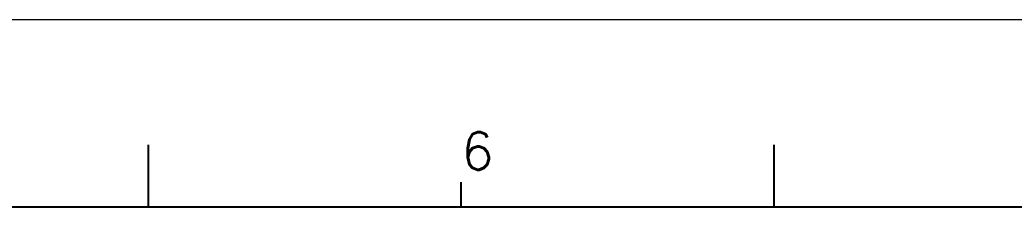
# Model space of a CAD drawing. Header units: millimetres. Extents: x 3440 to 3572, y 2 to 96.
# Drawn here: x 3521.09 to 3546.63, y 90.7 to 95.52 of the extents above; entities that cross this region are included whole.
import ezdxf

# ---------------------------------------------------------------- set-up
doc = ezdxf.new("R2010")
doc.units = ezdxf.units.MM
doc.header["$LTSCALE"] = 23.1
doc.linetypes.add('PHANTOM', pattern=[29.5, 9.5, -1.5, 3, -1.5, 3, -1.5, 9.5])
doc.layers.get('0').update_dxf_attribs({"linetype": 'CONTINUOUS'})
doc.layers.add('0PAPERF', color=2, linetype='PHANTOM', lineweight=0, plot=False)
doc.styles.add('SIMPLEX', font='simplex.shx')

msp = doc.modelspace()

# ---------------------------------------------------------------- linework, layer by layer
for p, q in [((3524.39, 90.699), (3524.39, 92.307)), ((3540.471, 90.699), (3540.471, 92.307)), ((3532.43, 90.699), (3532.43, 91.342)), ((3568.129, 90.699), (3443.987, 90.699))]:
    msp.add_line(p, q)
at = {"layer": '0PAPERF'}
msp.add_line((3572.183, 95.525), (3440.288, 95.525), dxfattribs=at)

# ---------------------------------------------------------------- texts
at = {"style": 'SIMPLEX'}
msp.add_text('6', height=0.965, dxfattribs=at).set_placement((3532.43, 91.663))

doc.saveas('drawing.dxf')
